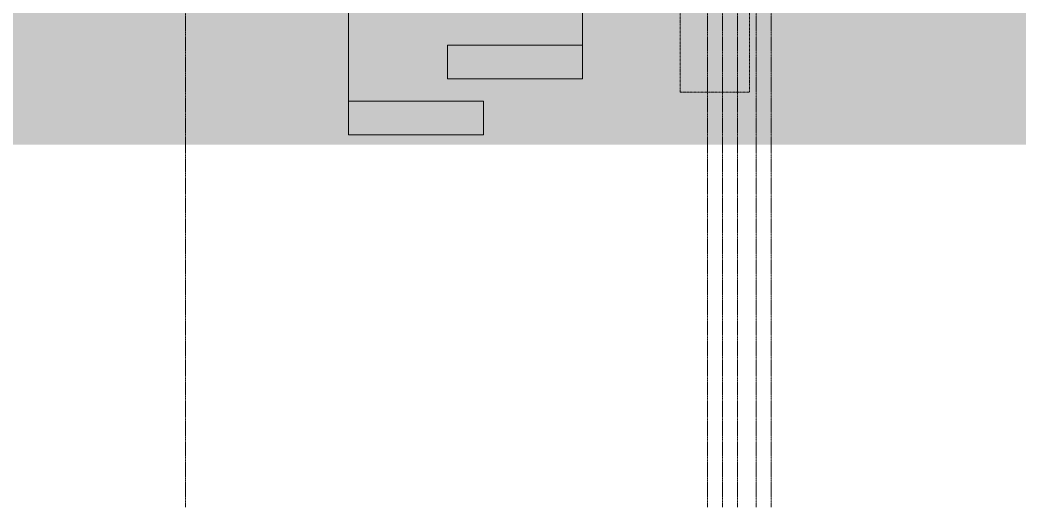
# Model space of a CAD drawing. Header units: inches. Extents: x -23445 to -32, y -314 to 853.
# Drawn here: x -15720 to -15187, y -273 to -13 of the extents above; entities that cross this region are included whole.
import ezdxf

# ---------------------------------------------------------------- set-up
doc = ezdxf.new("R2010")
doc.units = ezdxf.units.IN
doc.header["$MEASUREMENT"] = 0
doc.linetypes.add('Dash Dot 3_16_', pattern=[0.3125, 0.1875, -0.0625, 0, -0.0625])
doc.linetypes.add('Grid Line 1_2_', pattern=[0.875, 0.5, -0.125, 0.125, -0.125])
for name, color, linetype, lineweight in [('A-ANNO-SYMB', 150, 'Continuous', 9), ('C-TOPO', 7, 'Continuous', 9), ('G-ANNO-SYMB', 111, 'Continuous', 9), ('S-GRID', 1, 'Continuous', 9)]:
    doc.layers.add(name, color=color, linetype=linetype, lineweight=lineweight)

# ---------------------------------------------------------------- blocks, each defined once
blk = doc.blocks.new('Section - 3_32_ x 3_8_-18514-Building Section - East_West looking South _ Fitness Center')
at = {"layer": 'G-ANNO-SYMB'}
blk.add_hatch(color=256, dxfattribs=at).paths.add_polyline_path([(-22946.16, -26.7), (-22874.16, -26.7), (-22874.16, -44.7), (-22946.16, -44.7)], flags=0)
for p, q in [((-22946.16, -26.7), (-22946.16, -44.7)), ((-22874.16, -26.7), (-22946.16, -26.7)), ((-22874.16, -44.7), (-22874.16, -26.7)), ((-22946.16, -44.7), (-22874.16, -44.7))]:
    blk.add_line(p, q, dxfattribs=at)

msp = doc.modelspace()

# ---------------------------------------------------------------- hatches: boundary and pattern name
at = {"layer": 'C-TOPO'}
h = msp.add_hatch(dxfattribs=at)
h.set_pattern_fill('FP_12', color=256, style=0, pattern_type=2)
h.set_pattern_definition([(0, (-33544.22, 67.247), (48, 48), [48, -48]), (0, (-33544.22, 85.247), (48, 48), [48, -48]), (0, (-33544.22, 103.247), (48, 48), [48, -48]), (90, (-33538.22, 109.247), (-48, 48), [48, -48]), (90, (-33520.22, 109.247), (-48, 48), [48, -48]), (90, (-33502.22, 109.247), (-48, 48), [48, -48])])
h.paths.add_polyline_path([(-18909.36, -79.83), (-14603.53, -79.83), (-14603.53, -48), (-14616.53, -48), (-14616.53, -36), (-14611.53, -36), (-14611.53, -6), (-17719.9, -6), (-17735.76, -6.33), (-17833.05, -6.32), (-17852.53, -6), (-17852.53, -12), (-17933.65, -12), (-17933.65, -6), (-18200.9, -6), (-18200.9, -12), (-18282.65, -12), (-18282.65, -6), (-18818.28, -6), (-18818.28, -36), (-18815.28, -36), (-18815.28, -48), (-18833.28, -48), (-18833.28, -36), (-18832.28, -35.98), (-18832.28, 0), (-18909.36, 0), (-18909.36, -6.96)], flags=0)
h.paths.add_polyline_path([(-17786.39, -0.32), (-17735.26, -0.32), (-17719.9, 0), (-17848.4, 0), (-17833.05, -0.32)], flags=0)

# ---------------------------------------------------------------- linework, layer by layer
at = {"layer": 'A-ANNO-SYMB', "linetype": 'Dash Dot 3_16_'}
for p, q in [((-15367.46, 275.94), (-15367.46, -51.69)), ((-15330.46, -51.69), (-15330.46, 275.94)), ((-15367.46, -51.69), (-15330.46, -51.69))]:
    msp.add_line(p, q, dxfattribs=at)
at = {"layer": 'G-ANNO-SYMB'}
for p, q in [((-15419.55, 480), (-15419.55, -26.7)), ((-15544.35, 450.08), (-15544.35, -56.62))]:
    msp.add_line(p, q, dxfattribs=at)
at = {"layer": 'S-GRID', "linetype": 'Grid Line 1_2_'}
for p, q in [((-15631.28, -273.16), (-15631.28, 671.89)), ((-15631.28, -273.16), (-15631.28, 671.89)), ((-15352.78, -273.16), (-15352.78, 671.89)), ((-15344.78, -273.16), (-15344.78, 671.89)), ((-15344.78, -273.16), (-15344.78, 671.89)), ((-15336.78, -273.16), (-15336.78, 671.89)), ((-15326.78, -273.16), (-15326.78, 671.89)), ((-15326.78, -273.16), (-15326.78, 671.89)), ((-15318.78, -273.16), (-15318.78, 671.89))]:
    msp.add_line(p, q, dxfattribs=at)

# ---------------------------------------------------------------- block references
at = {"layer": 'G-ANNO-SYMB'}
msp.add_blockref('Section - 3_32_ x 3_8_-18514-Building Section - East_West looking South _ Fitness Center', (7454.61, 0), dxfattribs=at)
at = {"layer": 'G-ANNO-SYMB', "extrusion": (0, 0, -1)}
msp.add_blockref('Section - 3_32_ x 3_8_-18514-Building Section - East_West looking South _ Fitness Center', (38418.51, -29.92), dxfattribs=at)

doc.saveas('drawing.dxf')
